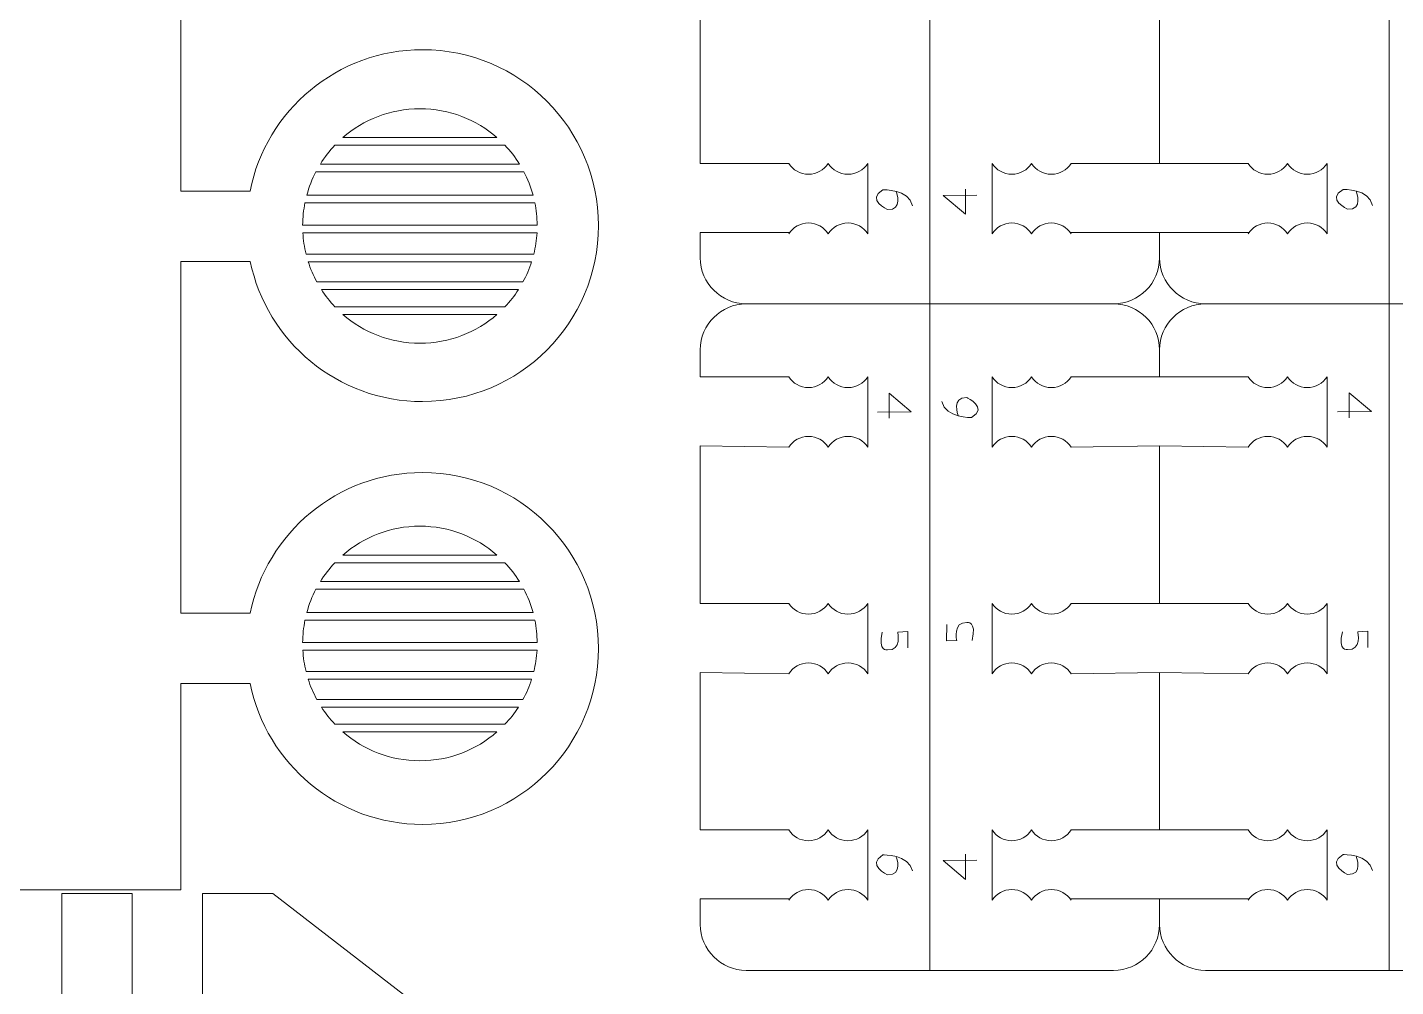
# Model space of a CAD drawing. Header units: centimetres. Extents: x -25 to 25, y -32.5 to 32.5.
# Drawn here: x -14.92 to -8.85, y 10.87 to 15.12 of the extents above; entities that cross this region are included whole.
import ezdxf

# ---------------------------------------------------------------- set-up
doc = ezdxf.new("R2010")
doc.units = ezdxf.units.CM
doc.header["$MEASUREMENT"] = 0
doc.layers.add('Capa 1', color=7, linetype='Continuous')

msp = doc.modelspace()

# ---------------------------------------------------------------- linework, layer by layer
at = {"layer": 'Capa 1', "color": 250, "lineweight": 9}
for points, knots in [([(-16.30601, 18.74201), (-16.30601, 18.74201), (-18.19019, 18.74148), (-18.19019, 18.74148), (-18.19019, 18.74148), (-18.19019, 18.74148), (-18.19019, 19.05357), (-18.19019, 19.05357), (-18.19019, 19.05357), (-18.19019, 19.05357), (-15.17655, 19.05357), (-15.17655, 19.05357), (-15.17655, 19.05357), (-15.17655, 19.05357), (-14.24028, 19.05357), (-14.24028, 19.05357), (-14.24028, 19.05357), (-14.24028, 19.05357), (-14.24028, 18.45091), (-14.24028, 18.45091), (-14.24028, 18.45091), (-14.24028, 18.45091), (-14.24028, 18.14657), (-14.24028, 18.14657), (-14.24028, 18.14657), (-14.24028, 18.14657), (-13.93327, 18.14657), (-13.93327, 18.14657), (-13.93327, 18.14657), (-13.86097, 18.50271), (-13.54614, 18.77075), (-13.16867, 18.77075), (-13.16867, 18.77075), (-12.73776, 18.77075), (-12.38844, 18.42143), (-12.38844, 17.99053), (-12.38844, 17.99053), (-12.38844, 17.55963), (-12.73776, 17.2103), (-13.16867, 17.2103), (-13.16867, 17.2103), (-13.54614, 17.2103), (-13.86097, 17.47835), (-13.93327, 17.83448), (-13.93327, 17.83448), (-13.93327, 17.83448), (-14.24028, 17.83448), (-14.24028, 17.83448), (-14.24028, 17.83448), (-14.24028, 17.83448), (-14.24028, 17.51464), (-14.24028, 17.51464), (-14.24028, 17.51464), (-14.24028, 17.51464), (-14.24028, 16.57837), (-14.24028, 16.57837), (-14.24028, 16.57837), (-14.24028, 16.57837), (-14.24028, 16.26628), (-14.24028, 16.26628), (-14.24028, 16.26628), (-14.24028, 16.26628), (-13.93327, 16.26628), (-13.93327, 16.26628), (-13.93327, 16.26628), (-13.86097, 16.62242), (-13.54614, 16.89046), (-13.16867, 16.89046), (-13.16867, 16.89046), (-12.73776, 16.89046), (-12.38844, 16.54114), (-12.38844, 16.11024), (-12.38844, 16.11024), (-12.38844, 15.67934), (-12.73776, 15.33001), (-13.16867, 15.33001), (-13.16867, 15.33001), (-13.54614, 15.33001), (-13.86097, 15.59806), (-13.93327, 15.95419), (-13.93327, 15.95419), (-13.93327, 15.95419), (-14.24028, 15.95419), (-14.24028, 15.95419), (-14.24028, 15.95419), (-14.24028, 15.95419), (-14.24028, 15.6421), (-14.24028, 15.6421), (-14.24028, 15.6421), (-14.24028, 15.6421), (-14.24028, 14.70584), (-14.24028, 14.70584), (-14.24028, 14.70584), (-14.24028, 14.70584), (-14.24028, 14.39375), (-14.24028, 14.39375), (-14.24028, 14.39375), (-14.24028, 14.39375), (-13.93376, 14.39375), (-13.93376, 14.39375), (-13.93376, 14.39375), (-13.86245, 14.75114), (-13.54704, 15.02047), (-13.16867, 15.02047), (-13.16867, 15.02047), (-12.73776, 15.02047), (-12.38844, 14.67115), (-12.38844, 14.24025), (-12.38844, 14.24025), (-12.38844, 13.80935), (-12.73776, 13.46002), (-13.16867, 13.46002), (-13.16867, 13.46002), (-13.54524, 13.46002), (-13.85948, 13.7268), (-13.93275, 14.08166), (-13.93275, 14.08166), (-13.93275, 14.08166), (-14.24028, 14.08166), (-14.24028, 14.08166), (-14.24028, 14.08166), (-14.24028, 14.08166), (-14.24028, 13.76957), (-14.24028, 13.76957), (-14.24028, 13.76957), (-14.24028, 13.76957), (-14.24028, 12.8333), (-14.24028, 12.8333), (-14.24028, 12.8333), (-14.24028, 12.8333), (-14.24028, 12.52121), (-14.24028, 12.52121), (-14.24028, 12.52121), (-14.24028, 12.52121), (-13.93327, 12.52121), (-13.93327, 12.52121), (-13.93327, 12.52121), (-13.86097, 12.87734), (-13.54614, 13.14539), (-13.16867, 13.14539), (-13.16867, 13.14539), (-12.73776, 13.14539), (-12.38844, 12.79606), (-12.38844, 12.36516), (-12.38844, 12.36516), (-12.38844, 11.93426), (-12.73776, 11.58494), (-13.16867, 11.58494), (-13.16867, 11.58494), (-13.54614, 11.58494), (-13.86097, 11.85298), (-13.93327, 12.20912), (-13.93327, 12.20912), (-13.93327, 12.20912), (-14.24028, 12.20912), (-14.24028, 12.20912), (-14.24028, 12.20912), (-14.24028, 12.20912), (-14.24028, 11.89703), (-14.24028, 11.89703), (-14.24028, 11.89703), (-14.24028, 11.89703), (-14.24028, 11.47188), (-14.24028, 11.47188), (-14.24028, 11.47188), (-14.24028, 11.47188), (-14.24028, 11.29437), (-14.24028, 11.29437), (-14.24028, 11.29437), (-14.24028, 11.29437), (-15.17655, 11.29437), (-15.17655, 11.29437), (-15.17655, 11.29437), (-15.17655, 11.29437), (-18.19019, 11.29437), (-18.19019, 11.29437), (-18.19019, 11.29437), (-18.19019, 11.29437), (-18.19019, 11.60646), (-18.19019, 11.60646), (-18.19019, 11.60646), (-18.19019, 11.60646), (-16.30601, 11.6063), (-16.30601, 11.6063)], [0, 0, 0, 0, 0.0212766, 0.0212766, 0.0212766, 0.0212766, 0.0425532, 0.0425532, 0.0425532, 0.0425532, 0.0638298, 0.0638298, 0.0638298, 0.0638298, 0.0851064, 0.0851064, 0.0851064, 0.0851064, 0.106383, 0.106383, 0.106383, 0.106383, 0.1276596, 0.1276596, 0.1276596, 0.1276596, 0.1489362, 0.1489362, 0.1489362, 0.1489362, 0.1702128, 0.1702128, 0.1702128, 0.1702128, 0.1914894, 0.1914894, 0.1914894, 0.1914894, 0.212766, 0.212766, 0.212766, 0.212766, 0.2340426, 0.2340426, 0.2340426, 0.2340426, 0.2553191, 0.2553191, 0.2553191, 0.2553191, 0.2765957, 0.2765957, 0.2765957, 0.2765957, 0.2978723, 0.2978723, 0.2978723, 0.2978723, 0.3191489, 0.3191489, 0.3191489, 0.3191489, 0.3404255, 0.3404255, 0.3404255, 0.3404255, 0.3617021, 0.3617021, 0.3617021, 0.3617021, 0.3829787, 0.3829787, 0.3829787, 0.3829787, 0.4042553, 0.4042553, 0.4042553, 0.4042553, 0.4255319, 0.4255319, 0.4255319, 0.4255319, 0.4468085, 0.4468085, 0.4468085, 0.4468085, 0.4680851, 0.4680851, 0.4680851, 0.4680851, 0.4893617, 0.4893617, 0.4893617, 0.4893617, 0.5106383, 0.5106383, 0.5106383, 0.5106383, 0.5319149, 0.5319149, 0.5319149, 0.5319149, 0.5531915, 0.5531915, 0.5531915, 0.5531915, 0.5744681, 0.5744681, 0.5744681, 0.5744681, 0.5957447, 0.5957447, 0.5957447, 0.5957447, 0.6170213, 0.6170213, 0.6170213, 0.6170213, 0.6382979, 0.6382979, 0.6382979, 0.6382979, 0.6595745, 0.6595745, 0.6595745, 0.6595745, 0.6808511, 0.6808511, 0.6808511, 0.6808511, 0.7021277, 0.7021277, 0.7021277, 0.7021277, 0.7234043, 0.7234043, 0.7234043, 0.7234043, 0.7446809, 0.7446809, 0.7446809, 0.7446809, 0.7659574, 0.7659574, 0.7659574, 0.7659574, 0.787234, 0.787234, 0.787234, 0.787234, 0.8085106, 0.8085106, 0.8085106, 0.8085106, 0.8297872, 0.8297872, 0.8297872, 0.8297872, 0.8510638, 0.8510638, 0.8510638, 0.8510638, 0.8723404, 0.8723404, 0.8723404, 0.8723404, 0.893617, 0.893617, 0.893617, 0.893617, 0.9148936, 0.9148936, 0.9148936, 0.9148936, 0.9361702, 0.9361702, 0.9361702, 0.9361702, 0.9574468, 0.9574468, 0.9574468, 0.9574468, 1, 1, 1, 1]), ([(-11.5445, 14.51615), (-11.5445, 14.51615), (-11.93683, 14.51615), (-11.93683, 14.51615), (-11.93683, 14.51615), (-11.93683, 14.51615), (-11.93683, 15.21516), (-11.93683, 15.21516), (-11.93683, 15.21516), (-11.93683, 15.21516), (-11.54434, 15.2089), (-11.54434, 15.2089)], [0, 0, 0, 0, 0.25, 0.25, 0.25, 0.25, 0.5, 0.5, 0.5, 0.5, 1, 1, 1, 1]), ([(-10.29188, 14.51615), (-10.29188, 14.51615), (-9.89955, 14.51615), (-9.89955, 14.51615), (-9.89955, 14.51615), (-9.89955, 14.51615), (-9.89955, 15.21516), (-9.89955, 15.21516), (-9.89955, 15.21516), (-9.89955, 15.21516), (-10.29204, 15.2089), (-10.29204, 15.2089)], [0, 0, 0, 0, 0.25, 0.25, 0.25, 0.25, 0.5, 0.5, 0.5, 0.5, 1, 1, 1, 1]), ([(-11.5445, 14.51615), (-11.52601, 14.48733), (-11.49367, 14.46823), (-11.45689, 14.46823), (-11.45689, 14.46823), (-11.4201, 14.46823), (-11.38777, 14.48733), (-11.36927, 14.51615)], [0, 0, 0, 0, 0.3333333, 0.3333333, 0.3333333, 0.3333333, 1, 1, 1, 1]), ([(-11.36927, 14.51615), (-11.35078, 14.48733), (-11.31844, 14.46823), (-11.28166, 14.46823), (-11.28166, 14.46823), (-11.24487, 14.46823), (-11.21254, 14.48733), (-11.19405, 14.51615)], [0, 0, 0, 0, 0.3333333, 0.3333333, 0.3333333, 0.3333333, 1, 1, 1, 1]), ([(-10.4671, 14.51615), (-10.4856, 14.48733), (-10.51793, 14.46823), (-10.55472, 14.46823), (-10.55472, 14.46823), (-10.5915, 14.46823), (-10.62384, 14.48733), (-10.64233, 14.51615)], [0, 0, 0, 0, 0.3333333, 0.3333333, 0.3333333, 0.3333333, 1, 1, 1, 1]), ([(-10.29188, 14.51615), (-10.31037, 14.48733), (-10.34271, 14.46823), (-10.37949, 14.46823), (-10.37949, 14.46823), (-10.41628, 14.46823), (-10.44861, 14.48733), (-10.4671, 14.51615)], [0, 0, 0, 0, 0.3333333, 0.3333333, 0.3333333, 0.3333333, 1, 1, 1, 1]), ([(-9.50722, 14.51615), (-9.48872, 14.48733), (-9.45639, 14.46823), (-9.41961, 14.46823), (-9.41961, 14.46823), (-9.38282, 14.46823), (-9.35049, 14.48733), (-9.33199, 14.51615)], [0, 0, 0, 0, 0.3333333, 0.3333333, 0.3333333, 0.3333333, 1, 1, 1, 1]), ([(-9.33199, 14.51615), (-9.3135, 14.48733), (-9.28116, 14.46823), (-9.24438, 14.46823), (-9.24438, 14.46823), (-9.20759, 14.46823), (-9.17526, 14.48733), (-9.15676, 14.51615)], [0, 0, 0, 0, 0.3333333, 0.3333333, 0.3333333, 0.3333333, 1, 1, 1, 1]), ([(-10.91819, 13.89342), (-11.39031, 13.89342), (-11.73293, 13.89342), (-11.73293, 13.89342), (-11.73293, 13.89342), (-11.84508, 13.89342), (-11.93683, 13.98518), (-11.93683, 14.09732), (-11.93683, 14.09732), (-11.93683, 14.09732), (-11.93683, 14.2103), (-11.93683, 14.2103), (-11.93683, 14.2103), (-11.93683, 14.2103), (-11.53999, 14.2103), (-11.53999, 14.2103)], [0, 0, 0, 0, 0.2, 0.2, 0.2, 0.2, 0.4, 0.4, 0.4, 0.4, 0.6, 0.6, 0.6, 0.6, 1, 1, 1, 1]), ([(-11.54434, 14.20405), (-11.52584, 14.23286), (-11.49351, 14.25196), (-11.45672, 14.25196), (-11.45672, 14.25196), (-11.41994, 14.25196), (-11.3876, 14.23286), (-11.36911, 14.20405)], [0, 0, 0, 0, 0.3333333, 0.3333333, 0.3333333, 0.3333333, 1, 1, 1, 1]), ([(-11.36911, 14.20405), (-11.35061, 14.23286), (-11.31828, 14.25196), (-11.28149, 14.25196), (-11.28149, 14.25196), (-11.24471, 14.25196), (-11.21238, 14.23286), (-11.19388, 14.20405)], [0, 0, 0, 0, 0.3333333, 0.3333333, 0.3333333, 0.3333333, 1, 1, 1, 1]), ([(-10.91819, 13.89342), (-10.44607, 13.89342), (-10.10345, 13.89342), (-10.10345, 13.89342), (-10.10345, 13.89342), (-9.9913, 13.89342), (-9.89955, 13.98518), (-9.89955, 14.09732), (-9.89955, 14.09732), (-9.89955, 14.09732), (-9.89955, 14.2103), (-9.89955, 14.2103), (-9.89955, 14.2103), (-9.89955, 14.2103), (-10.29639, 14.2103), (-10.29639, 14.2103)], [0, 0, 0, 0, 0.2, 0.2, 0.2, 0.2, 0.4, 0.4, 0.4, 0.4, 0.6, 0.6, 0.6, 0.6, 1, 1, 1, 1]), ([(-10.46727, 14.20405), (-10.48577, 14.23286), (-10.5181, 14.25196), (-10.55489, 14.25196), (-10.55489, 14.25196), (-10.59167, 14.25196), (-10.624, 14.23286), (-10.6425, 14.20405)], [0, 0, 0, 0, 0.3333333, 0.3333333, 0.3333333, 0.3333333, 1, 1, 1, 1]), ([(-10.29204, 14.20405), (-10.31054, 14.23286), (-10.34287, 14.25196), (-10.37966, 14.25196), (-10.37966, 14.25196), (-10.41644, 14.25196), (-10.44877, 14.23286), (-10.46727, 14.20405)], [0, 0, 0, 0, 0.3333333, 0.3333333, 0.3333333, 0.3333333, 1, 1, 1, 1]), ([(-9.50705, 14.20405), (-9.48856, 14.23286), (-9.45622, 14.25196), (-9.41944, 14.25196), (-9.41944, 14.25196), (-9.38265, 14.25196), (-9.35032, 14.23286), (-9.33183, 14.20405)], [0, 0, 0, 0, 0.3333333, 0.3333333, 0.3333333, 0.3333333, 1, 1, 1, 1]), ([(-9.33183, 14.20405), (-9.31333, 14.23286), (-9.281, 14.25196), (-9.24421, 14.25196), (-9.24421, 14.25196), (-9.20743, 14.25196), (-9.17509, 14.23286), (-9.1566, 14.20405)], [0, 0, 0, 0, 0.3333333, 0.3333333, 0.3333333, 0.3333333, 1, 1, 1, 1]), ([(-8.88091, 13.89342), (-8.40879, 13.89342), (-8.06617, 13.89342), (-8.06617, 13.89342), (-8.06617, 13.89342), (-7.95402, 13.89342), (-7.86227, 13.98518), (-7.86227, 14.09732), (-7.86227, 14.09732), (-7.86227, 14.09732), (-7.86227, 14.2103), (-7.86227, 14.2103), (-7.86227, 14.2103), (-7.86227, 14.2103), (-8.25911, 14.2103), (-8.25911, 14.2103)], [0, 0, 0, 0, 0.2, 0.2, 0.2, 0.2, 0.4, 0.4, 0.4, 0.4, 0.6, 0.6, 0.6, 0.6, 1, 1, 1, 1]), ([(-8.88091, 13.89342), (-9.35303, 13.89342), (-9.69565, 13.89342), (-9.69565, 13.89342), (-9.69565, 13.89342), (-9.80779, 13.89342), (-9.89955, 13.98518), (-9.89955, 14.09732)], [0, 0, 0, 0, 0.3333333, 0.3333333, 0.3333333, 0.3333333, 1, 1, 1, 1]), ([(-11.5445, 13.56987), (-11.5445, 13.56987), (-11.93683, 13.56987), (-11.93683, 13.56987), (-11.93683, 13.56987), (-11.93683, 13.56987), (-11.93683, 13.68952), (-11.93683, 13.68952), (-11.93683, 13.68952), (-11.93683, 13.80167), (-11.84508, 13.89342), (-11.73293, 13.89342)], [0, 0, 0, 0, 0.25, 0.25, 0.25, 0.25, 0.5, 0.5, 0.5, 0.5, 1, 1, 1, 1]), ([(-10.29188, 13.56987), (-10.29188, 13.56987), (-9.89955, 13.56987), (-9.89955, 13.56987), (-9.89955, 13.56987), (-9.89955, 13.56987), (-9.89955, 13.68952), (-9.89955, 13.68952), (-9.89955, 13.68952), (-9.89955, 13.80167), (-9.9913, 13.89342), (-10.10345, 13.89342)], [0, 0, 0, 0, 0.25, 0.25, 0.25, 0.25, 0.5, 0.5, 0.5, 0.5, 1, 1, 1, 1]), ([(-11.5445, 13.56987), (-11.52601, 13.54105), (-11.49367, 13.52195), (-11.45689, 13.52195), (-11.45689, 13.52195), (-11.4201, 13.52195), (-11.38777, 13.54105), (-11.36927, 13.56987)], [0, 0, 0, 0, 0.3333333, 0.3333333, 0.3333333, 0.3333333, 1, 1, 1, 1]), ([(-11.36927, 13.56987), (-11.35078, 13.54105), (-11.31844, 13.52195), (-11.28166, 13.52195), (-11.28166, 13.52195), (-11.24487, 13.52195), (-11.21254, 13.54105), (-11.19405, 13.56987)], [0, 0, 0, 0, 0.3333333, 0.3333333, 0.3333333, 0.3333333, 1, 1, 1, 1]), ([(-10.4671, 13.56987), (-10.4856, 13.54105), (-10.51793, 13.52195), (-10.55472, 13.52195), (-10.55472, 13.52195), (-10.5915, 13.52195), (-10.62384, 13.54105), (-10.64233, 13.56987)], [0, 0, 0, 0, 0.3333333, 0.3333333, 0.3333333, 0.3333333, 1, 1, 1, 1]), ([(-10.29188, 13.56987), (-10.31037, 13.54105), (-10.34271, 13.52195), (-10.37949, 13.52195), (-10.37949, 13.52195), (-10.41628, 13.52195), (-10.44861, 13.54105), (-10.4671, 13.56987)], [0, 0, 0, 0, 0.3333333, 0.3333333, 0.3333333, 0.3333333, 1, 1, 1, 1]), ([(-9.50722, 13.56987), (-9.48872, 13.54105), (-9.45639, 13.52195), (-9.41961, 13.52195), (-9.41961, 13.52195), (-9.38282, 13.52195), (-9.35049, 13.54105), (-9.33199, 13.56987)], [0, 0, 0, 0, 0.3333333, 0.3333333, 0.3333333, 0.3333333, 1, 1, 1, 1]), ([(-9.33199, 13.56987), (-9.3135, 13.54105), (-9.28116, 13.52195), (-9.24438, 13.52195), (-9.24438, 13.52195), (-9.20759, 13.52195), (-9.17526, 13.54105), (-9.15676, 13.56987)], [0, 0, 0, 0, 0.3333333, 0.3333333, 0.3333333, 0.3333333, 1, 1, 1, 1]), ([(-11.54434, 13.25777), (-11.52584, 13.28659), (-11.49351, 13.30569), (-11.45672, 13.30569), (-11.45672, 13.30569), (-11.41994, 13.30569), (-11.3876, 13.28659), (-11.36911, 13.25777)], [0, 0, 0, 0, 0.3333333, 0.3333333, 0.3333333, 0.3333333, 1, 1, 1, 1]), ([(-11.36911, 13.25777), (-11.35061, 13.28659), (-11.31828, 13.30569), (-11.28149, 13.30569), (-11.28149, 13.30569), (-11.24471, 13.30569), (-11.21238, 13.28659), (-11.19388, 13.25777)], [0, 0, 0, 0, 0.3333333, 0.3333333, 0.3333333, 0.3333333, 1, 1, 1, 1]), ([(-10.46727, 13.25777), (-10.48577, 13.28659), (-10.5181, 13.30569), (-10.55489, 13.30569), (-10.55489, 13.30569), (-10.59167, 13.30569), (-10.624, 13.28659), (-10.6425, 13.25777)], [0, 0, 0, 0, 0.3333333, 0.3333333, 0.3333333, 0.3333333, 1, 1, 1, 1]), ([(-10.29204, 13.25777), (-10.31054, 13.28659), (-10.34287, 13.30569), (-10.37966, 13.30569), (-10.37966, 13.30569), (-10.41644, 13.30569), (-10.44877, 13.28659), (-10.46727, 13.25777)], [0, 0, 0, 0, 0.3333333, 0.3333333, 0.3333333, 0.3333333, 1, 1, 1, 1]), ([(-9.50705, 13.25777), (-9.48856, 13.28659), (-9.45622, 13.30569), (-9.41944, 13.30569), (-9.41944, 13.30569), (-9.38265, 13.30569), (-9.35032, 13.28659), (-9.33183, 13.25777)], [0, 0, 0, 0, 0.3333333, 0.3333333, 0.3333333, 0.3333333, 1, 1, 1, 1]), ([(-9.33183, 13.25777), (-9.31333, 13.28659), (-9.281, 13.30569), (-9.24421, 13.30569), (-9.24421, 13.30569), (-9.20743, 13.30569), (-9.17509, 13.28659), (-9.1566, 13.25777)], [0, 0, 0, 0, 0.3333333, 0.3333333, 0.3333333, 0.3333333, 1, 1, 1, 1]), ([(-11.5445, 12.56501), (-11.5445, 12.56501), (-11.93683, 12.56501), (-11.93683, 12.56501), (-11.93683, 12.56501), (-11.93683, 12.56501), (-11.93683, 13.26402), (-11.93683, 13.26402), (-11.93683, 13.26402), (-11.93683, 13.26402), (-11.54434, 13.25777), (-11.54434, 13.25777)], [0, 0, 0, 0, 0.25, 0.25, 0.25, 0.25, 0.5, 0.5, 0.5, 0.5, 1, 1, 1, 1]), ([(-10.29188, 12.56501), (-10.29188, 12.56501), (-9.89955, 12.56501), (-9.89955, 12.56501), (-9.89955, 12.56501), (-9.89955, 12.56501), (-9.89955, 13.26402), (-9.89955, 13.26402), (-9.89955, 13.26402), (-9.89955, 13.26402), (-10.29204, 13.25777), (-10.29204, 13.25777)], [0, 0, 0, 0, 0.25, 0.25, 0.25, 0.25, 0.5, 0.5, 0.5, 0.5, 1, 1, 1, 1]), ([(-11.5445, 12.56501), (-11.52601, 12.5362), (-11.49367, 12.5171), (-11.45689, 12.5171), (-11.45689, 12.5171), (-11.4201, 12.5171), (-11.38777, 12.5362), (-11.36927, 12.56501)], [0, 0, 0, 0, 0.3333333, 0.3333333, 0.3333333, 0.3333333, 1, 1, 1, 1]), ([(-11.36927, 12.56501), (-11.35078, 12.5362), (-11.31844, 12.5171), (-11.28166, 12.5171), (-11.28166, 12.5171), (-11.24487, 12.5171), (-11.21254, 12.5362), (-11.19405, 12.56501)], [0, 0, 0, 0, 0.3333333, 0.3333333, 0.3333333, 0.3333333, 1, 1, 1, 1]), ([(-10.4671, 12.56501), (-10.4856, 12.5362), (-10.51793, 12.5171), (-10.55472, 12.5171), (-10.55472, 12.5171), (-10.5915, 12.5171), (-10.62384, 12.5362), (-10.64233, 12.56501)], [0, 0, 0, 0, 0.3333333, 0.3333333, 0.3333333, 0.3333333, 1, 1, 1, 1]), ([(-10.29188, 12.56501), (-10.31037, 12.5362), (-10.34271, 12.5171), (-10.37949, 12.5171), (-10.37949, 12.5171), (-10.41628, 12.5171), (-10.44861, 12.5362), (-10.4671, 12.56501)], [0, 0, 0, 0, 0.3333333, 0.3333333, 0.3333333, 0.3333333, 1, 1, 1, 1]), ([(-9.50722, 12.56501), (-9.48872, 12.5362), (-9.45639, 12.5171), (-9.41961, 12.5171), (-9.41961, 12.5171), (-9.38282, 12.5171), (-9.35049, 12.5362), (-9.33199, 12.56501)], [0, 0, 0, 0, 0.3333333, 0.3333333, 0.3333333, 0.3333333, 1, 1, 1, 1]), ([(-9.33199, 12.56501), (-9.3135, 12.5362), (-9.28116, 12.5171), (-9.24438, 12.5171), (-9.24438, 12.5171), (-9.20759, 12.5171), (-9.17526, 12.5362), (-9.15676, 12.56501)], [0, 0, 0, 0, 0.3333333, 0.3333333, 0.3333333, 0.3333333, 1, 1, 1, 1]), ([(-11.54434, 12.25291), (-11.52584, 12.28173), (-11.49351, 12.30083), (-11.45672, 12.30083), (-11.45672, 12.30083), (-11.41994, 12.30083), (-11.3876, 12.28173), (-11.36911, 12.25291)], [0, 0, 0, 0, 0.3333333, 0.3333333, 0.3333333, 0.3333333, 1, 1, 1, 1]), ([(-11.36911, 12.25291), (-11.35061, 12.28173), (-11.31828, 12.30083), (-11.28149, 12.30083), (-11.28149, 12.30083), (-11.24471, 12.30083), (-11.21238, 12.28173), (-11.19388, 12.25291)], [0, 0, 0, 0, 0.3333333, 0.3333333, 0.3333333, 0.3333333, 1, 1, 1, 1]), ([(-10.46727, 12.25291), (-10.48577, 12.28173), (-10.5181, 12.30083), (-10.55489, 12.30083), (-10.55489, 12.30083), (-10.59167, 12.30083), (-10.624, 12.28173), (-10.6425, 12.25291)], [0, 0, 0, 0, 0.3333333, 0.3333333, 0.3333333, 0.3333333, 1, 1, 1, 1]), ([(-10.29204, 12.25291), (-10.31054, 12.28173), (-10.34287, 12.30083), (-10.37966, 12.30083), (-10.37966, 12.30083), (-10.41644, 12.30083), (-10.44877, 12.28173), (-10.46727, 12.25291)], [0, 0, 0, 0, 0.3333333, 0.3333333, 0.3333333, 0.3333333, 1, 1, 1, 1]), ([(-9.50705, 12.25291), (-9.48856, 12.28173), (-9.45622, 12.30083), (-9.41944, 12.30083), (-9.41944, 12.30083), (-9.38265, 12.30083), (-9.35032, 12.28173), (-9.33183, 12.25291)], [0, 0, 0, 0, 0.3333333, 0.3333333, 0.3333333, 0.3333333, 1, 1, 1, 1]), ([(-9.33183, 12.25291), (-9.31333, 12.28173), (-9.281, 12.30083), (-9.24421, 12.30083), (-9.24421, 12.30083), (-9.20743, 12.30083), (-9.17509, 12.28173), (-9.1566, 12.25291)], [0, 0, 0, 0, 0.3333333, 0.3333333, 0.3333333, 0.3333333, 1, 1, 1, 1]), ([(-11.5445, 11.56016), (-11.5445, 11.56016), (-11.93683, 11.56016), (-11.93683, 11.56016), (-11.93683, 11.56016), (-11.93683, 11.56016), (-11.93683, 12.25916), (-11.93683, 12.25916), (-11.93683, 12.25916), (-11.93683, 12.25916), (-11.54434, 12.25291), (-11.54434, 12.25291)], [0, 0, 0, 0, 0.25, 0.25, 0.25, 0.25, 0.5, 0.5, 0.5, 0.5, 1, 1, 1, 1]), ([(-10.29188, 11.56016), (-10.29188, 11.56016), (-9.89955, 11.56016), (-9.89955, 11.56016), (-9.89955, 11.56016), (-9.89955, 11.56016), (-9.89955, 12.25916), (-9.89955, 12.25916), (-9.89955, 12.25916), (-9.89955, 12.25916), (-10.29204, 12.25291), (-10.29204, 12.25291)], [0, 0, 0, 0, 0.25, 0.25, 0.25, 0.25, 0.5, 0.5, 0.5, 0.5, 1, 1, 1, 1]), ([(-11.5445, 11.56016), (-11.52601, 11.53134), (-11.49367, 11.51224), (-11.45689, 11.51224), (-11.45689, 11.51224), (-11.4201, 11.51224), (-11.38777, 11.53134), (-11.36927, 11.56016)], [0, 0, 0, 0, 0.3333333, 0.3333333, 0.3333333, 0.3333333, 1, 1, 1, 1]), ([(-11.36927, 11.56016), (-11.35078, 11.53134), (-11.31844, 11.51224), (-11.28166, 11.51224), (-11.28166, 11.51224), (-11.24487, 11.51224), (-11.21254, 11.53134), (-11.19405, 11.56016)], [0, 0, 0, 0, 0.3333333, 0.3333333, 0.3333333, 0.3333333, 1, 1, 1, 1]), ([(-10.4671, 11.56016), (-10.4856, 11.53134), (-10.51793, 11.51224), (-10.55472, 11.51224), (-10.55472, 11.51224), (-10.5915, 11.51224), (-10.62384, 11.53134), (-10.64233, 11.56016)], [0, 0, 0, 0, 0.3333333, 0.3333333, 0.3333333, 0.3333333, 1, 1, 1, 1]), ([(-10.29188, 11.56016), (-10.31037, 11.53134), (-10.34271, 11.51224), (-10.37949, 11.51224), (-10.37949, 11.51224), (-10.41628, 11.51224), (-10.44861, 11.53134), (-10.4671, 11.56016)], [0, 0, 0, 0, 0.3333333, 0.3333333, 0.3333333, 0.3333333, 1, 1, 1, 1]), ([(-9.50722, 11.56016), (-9.48872, 11.53134), (-9.45639, 11.51224), (-9.41961, 11.51224), (-9.41961, 11.51224), (-9.38282, 11.51224), (-9.35049, 11.53134), (-9.33199, 11.56016)], [0, 0, 0, 0, 0.3333333, 0.3333333, 0.3333333, 0.3333333, 1, 1, 1, 1]), ([(-9.33199, 11.56016), (-9.3135, 11.53134), (-9.28116, 11.51224), (-9.24438, 11.51224), (-9.24438, 11.51224), (-9.20759, 11.51224), (-9.17526, 11.53134), (-9.15676, 11.56016)], [0, 0, 0, 0, 0.3333333, 0.3333333, 0.3333333, 0.3333333, 1, 1, 1, 1]), ([(-11.54434, 11.24806), (-11.52584, 11.27687), (-11.49351, 11.29597), (-11.45672, 11.29597), (-11.45672, 11.29597), (-11.41994, 11.29597), (-11.3876, 11.27687), (-11.36911, 11.24806)], [0, 0, 0, 0, 0.3333333, 0.3333333, 0.3333333, 0.3333333, 1, 1, 1, 1]), ([(-11.36911, 11.24806), (-11.35061, 11.27687), (-11.31828, 11.29597), (-11.28149, 11.29597), (-11.28149, 11.29597), (-11.24471, 11.29597), (-11.21238, 11.27687), (-11.19388, 11.24806)], [0, 0, 0, 0, 0.3333333, 0.3333333, 0.3333333, 0.3333333, 1, 1, 1, 1]), ([(-10.46727, 11.24806), (-10.48577, 11.27687), (-10.5181, 11.29597), (-10.55489, 11.29597), (-10.55489, 11.29597), (-10.59167, 11.29597), (-10.624, 11.27687), (-10.6425, 11.24806)], [0, 0, 0, 0, 0.3333333, 0.3333333, 0.3333333, 0.3333333, 1, 1, 1, 1]), ([(-10.29204, 11.24806), (-10.31054, 11.27687), (-10.34287, 11.29597), (-10.37966, 11.29597), (-10.37966, 11.29597), (-10.41644, 11.29597), (-10.44877, 11.27687), (-10.46727, 11.24806)], [0, 0, 0, 0, 0.3333333, 0.3333333, 0.3333333, 0.3333333, 1, 1, 1, 1]), ([(-9.50705, 11.24806), (-9.48856, 11.27687), (-9.45622, 11.29597), (-9.41944, 11.29597), (-9.41944, 11.29597), (-9.38265, 11.29597), (-9.35032, 11.27687), (-9.33183, 11.24806)], [0, 0, 0, 0, 0.3333333, 0.3333333, 0.3333333, 0.3333333, 1, 1, 1, 1]), ([(-9.33183, 11.24806), (-9.31333, 11.27687), (-9.281, 11.29597), (-9.24421, 11.29597), (-9.24421, 11.29597), (-9.20743, 11.29597), (-9.17509, 11.27687), (-9.1566, 11.24806)], [0, 0, 0, 0, 0.3333333, 0.3333333, 0.3333333, 0.3333333, 1, 1, 1, 1]), ([(-14.45659, 9.47907), (-14.45659, 9.47907), (-14.45658, 11.27863), (-14.45658, 11.27863), (-14.45658, 11.27863), (-14.45658, 11.27863), (-14.76867, 11.27862), (-14.76867, 11.27862), (-14.76867, 11.27862), (-14.76867, 11.27862), (-14.76867, 10.44056), (-14.76867, 10.44056), (-14.76867, 10.44056), (-14.76867, 10.44056), (-14.76867, 7.32873), (-14.76867, 7.32873), (-14.76867, 7.32873), (-14.76867, 7.32873), (-14.45658, 7.32873), (-14.45658, 7.32873), (-14.45658, 7.32873), (-14.45658, 7.32873), (-14.45657, 7.01664), (-14.45657, 7.01664), (-14.45657, 7.01664), (-14.45657, 7.01664), (-14.14449, 7.01664), (-14.14449, 7.01664), (-14.14449, 7.01664), (-14.14449, 7.01664), (-14.14449, 7.32873), (-14.14449, 7.32873), (-14.14449, 7.32873), (-14.14449, 7.32873), (-13.8324, 7.32873), (-13.8324, 7.32873), (-13.8324, 7.32873), (-13.8324, 7.32873), (-13.8324, 9.78695), (-13.8324, 9.78695), (-13.8324, 9.78695), (-13.8324, 9.78695), (-11.90354, 8.44043), (-11.90354, 8.44043), (-11.90354, 8.44043), (-11.90354, 8.44043), (-11.90354, 7.32873), (-11.90354, 7.32873), (-11.90354, 7.32873), (-11.90354, 7.32873), (-11.59145, 7.32873), (-11.59145, 7.32873), (-11.59145, 7.32873), (-11.59145, 7.32873), (-11.59145, 7.01664), (-11.59145, 7.01664), (-11.59145, 7.01664), (-11.59145, 7.01664), (-11.27936, 7.01664), (-11.27936, 7.01664), (-11.27936, 7.01664), (-11.27936, 7.01664), (-11.27936, 7.32873), (-11.27936, 7.32873), (-11.27936, 7.32873), (-11.27936, 7.32873), (-10.96727, 7.32873), (-10.96727, 7.32873), (-10.96727, 7.32873), (-10.96727, 7.32873), (-10.96727, 9.06431), (-10.96727, 9.06431), (-10.96727, 9.06431), (-10.96727, 9.06431), (-13.8324, 11.27863), (-13.8324, 11.27863), (-13.8324, 11.27863), (-13.8324, 11.27863), (-14.14449, 11.27863), (-14.14449, 11.27863), (-14.14449, 11.27863), (-14.14449, 11.27863), (-14.14449, 9.47892), (-14.14449, 9.47892)], [0, 0, 0, 0, 0.0454545, 0.0454545, 0.0454545, 0.0454545, 0.0909091, 0.0909091, 0.0909091, 0.0909091, 0.1363636, 0.1363636, 0.1363636, 0.1363636, 0.1818182, 0.1818182, 0.1818182, 0.1818182, 0.2272727, 0.2272727, 0.2272727, 0.2272727, 0.2727273, 0.2727273, 0.2727273, 0.2727273, 0.3181818, 0.3181818, 0.3181818, 0.3181818, 0.3636364, 0.3636364, 0.3636364, 0.3636364, 0.4090909, 0.4090909, 0.4090909, 0.4090909, 0.4545455, 0.4545455, 0.4545455, 0.4545455, 0.5, 0.5, 0.5, 0.5, 0.5454545, 0.5454545, 0.5454545, 0.5454545, 0.5909091, 0.5909091, 0.5909091, 0.5909091, 0.6363636, 0.6363636, 0.6363636, 0.6363636, 0.6818182, 0.6818182, 0.6818182, 0.6818182, 0.7272727, 0.7272727, 0.7272727, 0.7272727, 0.7727273, 0.7727273, 0.7727273, 0.7727273, 0.8181818, 0.8181818, 0.8181818, 0.8181818, 0.8636364, 0.8636364, 0.8636364, 0.8636364, 0.9090909, 0.9090909, 0.9090909, 0.9090909, 1, 1, 1, 1]), ([(-10.91819, 10.93743), (-11.39031, 10.93743), (-11.73293, 10.93743), (-11.73293, 10.93743), (-11.73293, 10.93743), (-11.84508, 10.93743), (-11.93683, 11.02919), (-11.93683, 11.14133), (-11.93683, 11.14133), (-11.93683, 11.14133), (-11.93683, 11.25431), (-11.93683, 11.25431), (-11.93683, 11.25431), (-11.93683, 11.25431), (-11.53999, 11.25431), (-11.53999, 11.25431)], [0, 0, 0, 0, 0.2, 0.2, 0.2, 0.2, 0.4, 0.4, 0.4, 0.4, 0.6, 0.6, 0.6, 0.6, 1, 1, 1, 1]), ([(-10.91819, 10.93743), (-10.44607, 10.93743), (-10.10345, 10.93743), (-10.10345, 10.93743), (-10.10345, 10.93743), (-9.9913, 10.93743), (-9.89955, 11.02919), (-9.89955, 11.14133), (-9.89955, 11.14133), (-9.89955, 11.14133), (-9.89955, 11.25431), (-9.89955, 11.25431), (-9.89955, 11.25431), (-9.89955, 11.25431), (-10.29639, 11.25431), (-10.29639, 11.25431)], [0, 0, 0, 0, 0.2, 0.2, 0.2, 0.2, 0.4, 0.4, 0.4, 0.4, 0.6, 0.6, 0.6, 0.6, 1, 1, 1, 1]), ([(-8.88091, 10.93743), (-8.40879, 10.93743), (-8.06617, 10.93743), (-8.06617, 10.93743), (-8.06617, 10.93743), (-7.95402, 10.93743), (-7.86227, 11.02919), (-7.86227, 11.14133), (-7.86227, 11.14133), (-7.86227, 11.14133), (-7.86227, 11.25431), (-7.86227, 11.25431), (-7.86227, 11.25431), (-7.86227, 11.25431), (-8.25911, 11.25431), (-8.25911, 11.25431)], [0, 0, 0, 0, 0.2, 0.2, 0.2, 0.2, 0.4, 0.4, 0.4, 0.4, 0.6, 0.6, 0.6, 0.6, 1, 1, 1, 1]), ([(-8.88091, 10.93743), (-9.35303, 10.93743), (-9.69565, 10.93743), (-9.69565, 10.93743), (-9.69565, 10.93743), (-9.80779, 10.93743), (-9.89955, 11.02919), (-9.89955, 11.14133)], [0, 0, 0, 0, 0.3333333, 0.3333333, 0.3333333, 0.3333333, 1, 1, 1, 1])]:
    msp.add_open_spline(points, degree=3, knots=knots, dxfattribs=at)
for points in [[(-10.91818, 13.89342), (-10.91818, 13.89342), (-10.91818, 16.84943), (-10.91818, 16.84943)], [(-8.88089, 13.89342), (-8.88089, 13.89342), (-8.88089, 16.84943), (-8.88089, 16.84943)], [(-11.19388, 14.20405), (-11.19388, 14.20405), (-11.19405, 14.51615), (-11.19405, 14.51615)], [(-10.6425, 14.20405), (-10.6425, 14.20405), (-10.64233, 14.51615), (-10.64233, 14.51615)], [(-9.50722, 14.51615), (-9.50722, 14.51615), (-9.89955, 14.51615), (-9.89955, 14.51615)], [(-9.1566, 14.20405), (-9.1566, 14.20405), (-9.15676, 14.51615), (-9.15676, 14.51615)], [(-9.89955, 14.2103), (-9.89955, 14.2103), (-9.50271, 14.2103), (-9.50271, 14.2103)], [(-10.91818, 10.93743), (-10.91818, 10.93743), (-10.91818, 13.89344), (-10.91818, 13.89344)], [(-9.89955, 13.68952), (-9.89955, 13.80167), (-9.80779, 13.89342), (-9.69565, 13.89342)], [(-8.88089, 10.93743), (-8.88089, 10.93743), (-8.88089, 13.89344), (-8.88089, 13.89344)], [(-11.19388, 13.25777), (-11.19388, 13.25777), (-11.19405, 13.56987), (-11.19405, 13.56987)], [(-10.6425, 13.25777), (-10.6425, 13.25777), (-10.64233, 13.56987), (-10.64233, 13.56987)], [(-9.50722, 13.56987), (-9.50722, 13.56987), (-9.89955, 13.56987), (-9.89955, 13.56987)], [(-9.1566, 13.25777), (-9.1566, 13.25777), (-9.15676, 13.56987), (-9.15676, 13.56987)], [(-9.89955, 13.26402), (-9.89955, 13.26402), (-9.50705, 13.25777), (-9.50705, 13.25777)], [(-11.19388, 12.25291), (-11.19388, 12.25291), (-11.19405, 12.56501), (-11.19405, 12.56501)], [(-10.6425, 12.25291), (-10.6425, 12.25291), (-10.64233, 12.56501), (-10.64233, 12.56501)], [(-9.50722, 12.56501), (-9.50722, 12.56501), (-9.89955, 12.56501), (-9.89955, 12.56501)], [(-9.1566, 12.25291), (-9.1566, 12.25291), (-9.15676, 12.56501), (-9.15676, 12.56501)], [(-9.89955, 12.25916), (-9.89955, 12.25916), (-9.50705, 12.25291), (-9.50705, 12.25291)], [(-11.19388, 11.24806), (-11.19388, 11.24806), (-11.19405, 11.56016), (-11.19405, 11.56016)], [(-10.6425, 11.24806), (-10.6425, 11.24806), (-10.64233, 11.56016), (-10.64233, 11.56016)], [(-9.50722, 11.56016), (-9.50722, 11.56016), (-9.89955, 11.56016), (-9.89955, 11.56016)], [(-9.1566, 11.24806), (-9.1566, 11.24806), (-9.15676, 11.56016), (-9.15676, 11.56016)], [(-9.89955, 11.25431), (-9.89955, 11.25431), (-9.50271, 11.25431), (-9.50271, 11.25431)]]:
    msp.add_open_spline(points, degree=3, dxfattribs=at)
at = {"layer": 'Capa 1', "color": 240, "lineweight": 9}
for points, knots in [([(-13.18027, 14.75877), (-13.04951, 14.75877), (-12.93007, 14.71051), (-12.8387, 14.63084), (-12.8387, 14.63084), (-12.8387, 14.63084), (-13.52184, 14.63084), (-13.52184, 14.63084), (-13.52184, 14.63084), (-13.43047, 14.71051), (-13.31102, 14.75877), (-13.18027, 14.75877)], [0, 0, 0, 0, 0.25, 0.25, 0.25, 0.25, 0.5, 0.5, 0.5, 0.5, 1, 1, 1, 1]), ([(-12.80327, 14.59692), (-12.77901, 14.57139), (-12.75732, 14.54341), (-12.73861, 14.51338), (-12.73861, 14.51338), (-12.73861, 14.51338), (-13.62193, 14.51338), (-13.62193, 14.51338), (-13.62193, 14.51338), (-13.60321, 14.54341), (-13.58152, 14.57139), (-13.55726, 14.59692), (-13.55726, 14.59692), (-13.55726, 14.59692), (-12.80327, 14.59692), (-12.80327, 14.59692)], [0, 0, 0, 0, 0.2, 0.2, 0.2, 0.2, 0.4, 0.4, 0.4, 0.4, 0.6, 0.6, 0.6, 0.6, 1, 1, 1, 1]), ([(-12.71922, 14.47946), (-12.70212, 14.44678), (-12.68835, 14.41206), (-12.67846, 14.37576), (-12.67846, 14.37576), (-12.67846, 14.37576), (-13.68208, 14.37576), (-13.68208, 14.37576), (-13.68208, 14.37576), (-13.67218, 14.41206), (-13.65842, 14.44678), (-13.64132, 14.47946), (-13.64132, 14.47946), (-13.64132, 14.47946), (-12.71922, 14.47946), (-12.71922, 14.47946)], [0, 0, 0, 0, 0.2, 0.2, 0.2, 0.2, 0.4, 0.4, 0.4, 0.4, 0.6, 0.6, 0.6, 0.6, 1, 1, 1, 1]), ([(-11.06761, 14.39009), (-11.06761, 14.39009), (-11.03531, 14.30738), (-11.10593, 14.31132), (-11.10593, 14.31132), (-11.10593, 14.31132), (-11.20292, 14.35528), (-11.1267, 14.3993), (-11.1267, 14.3993), (-11.1267, 14.3993), (-11.01115, 14.40323), (-10.99541, 14.32843)], [0, 0, 0, 0, 0.25, 0.25, 0.25, 0.25, 0.5, 0.5, 0.5, 0.5, 1, 1, 1, 1]), ([(-10.76095, 14.40178), (-10.76095, 14.40178), (-10.76095, 14.29053), (-10.76095, 14.29053), (-10.76095, 14.29053), (-10.76095, 14.29053), (-10.85941, 14.37421), (-10.85941, 14.37421), (-10.85941, 14.37421), (-10.85941, 14.37421), (-10.70973, 14.37517), (-10.70973, 14.37517)], [0, 0, 0, 0, 0.25, 0.25, 0.25, 0.25, 0.5, 0.5, 0.5, 0.5, 1, 1, 1, 1]), ([(-9.02671, 14.39163), (-9.02671, 14.39163), (-8.99441, 14.30892), (-9.06503, 14.31286), (-9.06503, 14.31286), (-9.06503, 14.31286), (-9.16202, 14.35682), (-9.0858, 14.40084), (-9.0858, 14.40084), (-9.0858, 14.40084), (-8.97025, 14.40477), (-8.95451, 14.32997)], [0, 0, 0, 0, 0.25, 0.25, 0.25, 0.25, 0.5, 0.5, 0.5, 0.5, 1, 1, 1, 1]), ([(-12.67044, 14.34183), (-12.66397, 14.30976), (-12.66043, 14.27664), (-12.66017, 14.24272), (-12.66017, 14.24272), (-12.66017, 14.24272), (-13.70037, 14.24272), (-13.70037, 14.24272), (-13.70037, 14.24272), (-13.70011, 14.27664), (-13.69657, 14.30976), (-13.6901, 14.34183), (-13.6901, 14.34183), (-13.6901, 14.34183), (-12.67044, 14.34183), (-12.67044, 14.34183)], [0, 0, 0, 0, 0.2, 0.2, 0.2, 0.2, 0.4, 0.4, 0.4, 0.4, 0.6, 0.6, 0.6, 0.6, 1, 1, 1, 1]), ([(-12.66095, 14.2088), (-12.66278, 14.17641), (-12.66758, 14.14481), (-12.67508, 14.11427), (-12.67508, 14.11427), (-12.67508, 14.11427), (-13.68546, 14.11427), (-13.68546, 14.11427), (-13.68546, 14.11427), (-13.69296, 14.14481), (-13.69776, 14.17641), (-13.69959, 14.2088), (-13.69959, 14.2088), (-13.69959, 14.2088), (-12.66095, 14.2088), (-12.66095, 14.2088)], [0, 0, 0, 0, 0.2, 0.2, 0.2, 0.2, 0.4, 0.4, 0.4, 0.4, 0.6, 0.6, 0.6, 0.6, 1, 1, 1, 1]), ([(-12.68464, 14.08034), (-12.69465, 14.04897), (-12.70756, 14.01888), (-12.72306, 13.99041), (-12.72306, 13.99041), (-12.72306, 13.99041), (-13.63748, 13.99041), (-13.63748, 13.99041), (-13.63748, 13.99041), (-13.65298, 14.01888), (-13.66589, 14.04897), (-13.6759, 14.08034), (-13.6759, 14.08034), (-13.6759, 14.08034), (-12.68464, 14.08034), (-12.68464, 14.08034)], [0, 0, 0, 0, 0.2, 0.2, 0.2, 0.2, 0.4, 0.4, 0.4, 0.4, 0.6, 0.6, 0.6, 0.6, 1, 1, 1, 1]), ([(-12.74322, 13.95649), (-12.76084, 13.92923), (-12.78095, 13.90374), (-12.80321, 13.88032), (-12.80321, 13.88032), (-12.80321, 13.88032), (-13.55733, 13.88032), (-13.55733, 13.88032), (-13.55733, 13.88032), (-13.57959, 13.90374), (-13.5997, 13.92923), (-13.61732, 13.95649), (-13.61732, 13.95649), (-13.61732, 13.95649), (-12.74322, 13.95649), (-12.74322, 13.95649)], [0, 0, 0, 0, 0.2, 0.2, 0.2, 0.2, 0.4, 0.4, 0.4, 0.4, 0.6, 0.6, 0.6, 0.6, 1, 1, 1, 1]), ([(-12.83864, 13.84639), (-12.93004, 13.76673), (-13.04951, 13.71847), (-13.18027, 13.71847), (-13.18027, 13.71847), (-13.31102, 13.71847), (-13.4305, 13.76673), (-13.52189, 13.84639), (-13.52189, 13.84639), (-13.52189, 13.84639), (-12.83864, 13.84639), (-12.83864, 13.84639)], [0, 0, 0, 0, 0.25, 0.25, 0.25, 0.25, 0.5, 0.5, 0.5, 0.5, 1, 1, 1, 1]), ([(-11.09929, 13.38646), (-11.09929, 13.38646), (-11.09929, 13.49771), (-11.09929, 13.49771), (-11.09929, 13.49771), (-11.09929, 13.49771), (-11.00083, 13.41403), (-11.00083, 13.41403), (-11.00083, 13.41403), (-11.00083, 13.41403), (-11.1505, 13.41307), (-11.1505, 13.41307)], [0, 0, 0, 0, 0.25, 0.25, 0.25, 0.25, 0.5, 0.5, 0.5, 0.5, 1, 1, 1, 1]), ([(-10.79262, 13.39864), (-10.79262, 13.39864), (-10.82492, 13.48135), (-10.7543, 13.47741), (-10.7543, 13.47741), (-10.7543, 13.47741), (-10.65731, 13.43345), (-10.73353, 13.38943), (-10.73353, 13.38943), (-10.73353, 13.38943), (-10.84908, 13.3855), (-10.86482, 13.4603)], [0, 0, 0, 0, 0.25, 0.25, 0.25, 0.25, 0.5, 0.5, 0.5, 0.5, 1, 1, 1, 1]), ([(-9.05839, 13.388), (-9.05839, 13.388), (-9.05839, 13.49925), (-9.05839, 13.49925), (-9.05839, 13.49925), (-9.05839, 13.49925), (-8.95993, 13.41557), (-8.95993, 13.41557), (-8.95993, 13.41557), (-8.95993, 13.41557), (-9.1096, 13.41461), (-9.1096, 13.41461)], [0, 0, 0, 0, 0.25, 0.25, 0.25, 0.25, 0.5, 0.5, 0.5, 0.5, 1, 1, 1, 1]), ([(-13.18027, 12.90724), (-13.04951, 12.90724), (-12.93007, 12.85898), (-12.8387, 12.77931), (-12.8387, 12.77931), (-12.8387, 12.77931), (-13.52184, 12.77931), (-13.52184, 12.77931), (-13.52184, 12.77931), (-13.43047, 12.85898), (-13.31102, 12.90724), (-13.18027, 12.90724)], [0, 0, 0, 0, 0.25, 0.25, 0.25, 0.25, 0.5, 0.5, 0.5, 0.5, 1, 1, 1, 1]), ([(-12.80327, 12.74539), (-12.77901, 12.71986), (-12.75732, 12.69189), (-12.73861, 12.66185), (-12.73861, 12.66185), (-12.73861, 12.66185), (-13.62193, 12.66185), (-13.62193, 12.66185), (-13.62193, 12.66185), (-13.60321, 12.69189), (-13.58152, 12.71986), (-13.55726, 12.74539), (-13.55726, 12.74539), (-13.55726, 12.74539), (-12.80327, 12.74539), (-12.80327, 12.74539)], [0, 0, 0, 0, 0.2, 0.2, 0.2, 0.2, 0.4, 0.4, 0.4, 0.4, 0.6, 0.6, 0.6, 0.6, 1, 1, 1, 1]), ([(-12.71922, 12.62793), (-12.70212, 12.59525), (-12.68835, 12.56054), (-12.67846, 12.52423), (-12.67846, 12.52423), (-12.67846, 12.52423), (-13.68208, 12.52423), (-13.68208, 12.52423), (-13.68208, 12.52423), (-13.67218, 12.56054), (-13.65842, 12.59525), (-13.64132, 12.62793), (-13.64132, 12.62793), (-13.64132, 12.62793), (-12.71922, 12.62793), (-12.71922, 12.62793)], [0, 0, 0, 0, 0.2, 0.2, 0.2, 0.2, 0.4, 0.4, 0.4, 0.4, 0.6, 0.6, 0.6, 0.6, 1, 1, 1, 1]), ([(-12.67044, 12.49031), (-12.66397, 12.45824), (-12.66043, 12.42511), (-12.66017, 12.3912), (-12.66017, 12.3912), (-12.66017, 12.3912), (-13.70037, 12.3912), (-13.70037, 12.3912), (-13.70037, 12.3912), (-13.70011, 12.42511), (-13.69657, 12.45824), (-13.6901, 12.49031), (-13.6901, 12.49031), (-13.6901, 12.49031), (-12.67044, 12.49031), (-12.67044, 12.49031)], [0, 0, 0, 0, 0.2, 0.2, 0.2, 0.2, 0.4, 0.4, 0.4, 0.4, 0.6, 0.6, 0.6, 0.6, 1, 1, 1, 1]), ([(-10.84368, 12.47124), (-10.84368, 12.47124), (-10.84412, 12.39838), (-10.84412, 12.39838), (-10.84412, 12.39838), (-10.84412, 12.39838), (-10.79921, 12.401), (-10.79921, 12.401)], [0, 0, 0, 0, 0.3333333, 0.3333333, 0.3333333, 0.3333333, 1, 1, 1, 1]), ([(-10.79921, 12.401), (-10.79921, 12.401), (-10.81838, 12.48471), (-10.75368, 12.47979), (-10.75368, 12.47979), (-10.75368, 12.47979), (-10.70932, 12.48864), (-10.73099, 12.401)], [0, 0, 0, 0, 0.3333333, 0.3333333, 0.3333333, 0.3333333, 1, 1, 1, 1]), ([(-8.97565, 12.36883), (-8.97565, 12.36883), (-8.97521, 12.44169), (-8.97521, 12.44169), (-8.97521, 12.44169), (-8.97521, 12.44169), (-9.02012, 12.43907), (-9.02012, 12.43907)], [0, 0, 0, 0, 0.3333333, 0.3333333, 0.3333333, 0.3333333, 1, 1, 1, 1]), ([(-11.06102, 12.43753), (-11.06102, 12.43753), (-11.04185, 12.35382), (-11.10656, 12.35875), (-11.10656, 12.35875), (-11.10656, 12.35875), (-11.15092, 12.3499), (-11.12924, 12.43753)], [0, 0, 0, 0, 0.3333333, 0.3333333, 0.3333333, 0.3333333, 1, 1, 1, 1]), ([(-11.01655, 12.36729), (-11.01655, 12.36729), (-11.01611, 12.44015), (-11.01611, 12.44015), (-11.01611, 12.44015), (-11.01611, 12.44015), (-11.06102, 12.43753), (-11.06102, 12.43753)], [0, 0, 0, 0, 0.3333333, 0.3333333, 0.3333333, 0.3333333, 1, 1, 1, 1]), ([(-9.02012, 12.43907), (-9.02012, 12.43907), (-9.00095, 12.35536), (-9.06566, 12.36029), (-9.06566, 12.36029), (-9.06566, 12.36029), (-9.11001, 12.35144), (-9.08834, 12.43907)], [0, 0, 0, 0, 0.3333333, 0.3333333, 0.3333333, 0.3333333, 1, 1, 1, 1]), ([(-12.66095, 12.35728), (-12.66278, 12.32488), (-12.66758, 12.29329), (-12.67508, 12.26274), (-12.67508, 12.26274), (-12.67508, 12.26274), (-13.68546, 12.26274), (-13.68546, 12.26274), (-13.68546, 12.26274), (-13.69296, 12.29329), (-13.69776, 12.32488), (-13.69959, 12.35728), (-13.69959, 12.35728), (-13.69959, 12.35728), (-12.66095, 12.35728), (-12.66095, 12.35728)], [0, 0, 0, 0, 0.2, 0.2, 0.2, 0.2, 0.4, 0.4, 0.4, 0.4, 0.6, 0.6, 0.6, 0.6, 1, 1, 1, 1]), ([(-12.68464, 12.22882), (-12.69465, 12.19744), (-12.70756, 12.16736), (-12.72306, 12.13889), (-12.72306, 12.13889), (-12.72306, 12.13889), (-13.63748, 12.13889), (-13.63748, 12.13889), (-13.63748, 12.13889), (-13.65298, 12.16736), (-13.66589, 12.19744), (-13.6759, 12.22882), (-13.6759, 12.22882), (-13.6759, 12.22882), (-12.68464, 12.22882), (-12.68464, 12.22882)], [0, 0, 0, 0, 0.2, 0.2, 0.2, 0.2, 0.4, 0.4, 0.4, 0.4, 0.6, 0.6, 0.6, 0.6, 1, 1, 1, 1]), ([(-12.74322, 12.10496), (-12.76084, 12.07771), (-12.78095, 12.05222), (-12.80321, 12.02879), (-12.80321, 12.02879), (-12.80321, 12.02879), (-13.55733, 12.02879), (-13.55733, 12.02879), (-13.55733, 12.02879), (-13.57959, 12.05222), (-13.5997, 12.07771), (-13.61732, 12.10496), (-13.61732, 12.10496), (-13.61732, 12.10496), (-12.74322, 12.10496), (-12.74322, 12.10496)], [0, 0, 0, 0, 0.2, 0.2, 0.2, 0.2, 0.4, 0.4, 0.4, 0.4, 0.6, 0.6, 0.6, 0.6, 1, 1, 1, 1]), ([(-12.83864, 11.99487), (-12.93004, 11.9152), (-13.04951, 11.86694), (-13.18027, 11.86694), (-13.18027, 11.86694), (-13.31102, 11.86694), (-13.4305, 11.9152), (-13.52189, 11.99487), (-13.52189, 11.99487), (-13.52189, 11.99487), (-12.83864, 11.99487), (-12.83864, 11.99487)], [0, 0, 0, 0, 0.25, 0.25, 0.25, 0.25, 0.5, 0.5, 0.5, 0.5, 1, 1, 1, 1]), ([(-11.06761, 11.43989), (-11.06761, 11.43989), (-11.03531, 11.35718), (-11.10593, 11.36112), (-11.10593, 11.36112), (-11.10593, 11.36112), (-11.20292, 11.40508), (-11.1267, 11.4491), (-11.1267, 11.4491), (-11.1267, 11.4491), (-11.01115, 11.45304), (-10.99541, 11.37823)], [0, 0, 0, 0, 0.25, 0.25, 0.25, 0.25, 0.5, 0.5, 0.5, 0.5, 1, 1, 1, 1]), ([(-10.76095, 11.45207), (-10.76095, 11.45207), (-10.76095, 11.34083), (-10.76095, 11.34083), (-10.76095, 11.34083), (-10.76095, 11.34083), (-10.85941, 11.4245), (-10.85941, 11.4245), (-10.85941, 11.4245), (-10.85941, 11.4245), (-10.70973, 11.42547), (-10.70973, 11.42547)], [0, 0, 0, 0, 0.25, 0.25, 0.25, 0.25, 0.5, 0.5, 0.5, 0.5, 1, 1, 1, 1]), ([(-9.02671, 11.44143), (-9.02671, 11.44143), (-8.99441, 11.35872), (-9.06503, 11.36266), (-9.06503, 11.36266), (-9.06503, 11.36266), (-9.16202, 11.40662), (-9.0858, 11.45064), (-9.0858, 11.45064), (-9.0858, 11.45064), (-8.97025, 11.45457), (-8.95451, 11.37977)], [0, 0, 0, 0, 0.25, 0.25, 0.25, 0.25, 0.5, 0.5, 0.5, 0.5, 1, 1, 1, 1])]:
    msp.add_open_spline(points, degree=3, knots=knots, dxfattribs=at)

doc.saveas('drawing.dxf')
